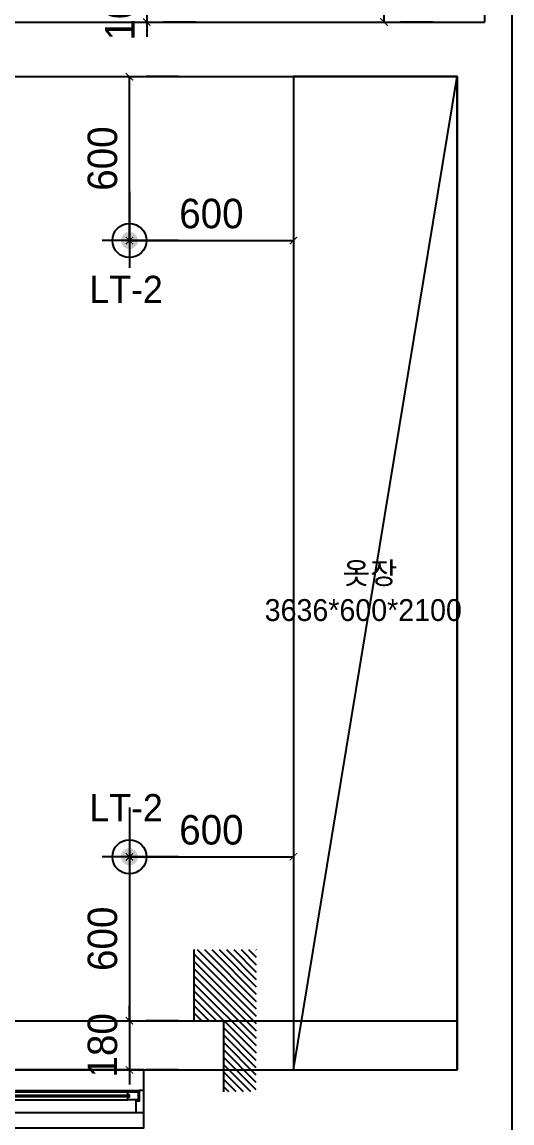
# Model space of a CAD drawing. Header units: inches. Extents: x 4138 to 127072, y -26315 to 43858.
# Drawn here: x 72876 to 74669, y 10683 to 14713 of the extents above; entities that cross this region are included whole.
import ezdxf
from ezdxf.enums import TextEntityAlignment as Align

# ---------------------------------------------------------------- set-up
doc = ezdxf.new("R2010")
doc.units = ezdxf.units.IN
doc.header["$LTSCALE"] = 50
doc.header["$MEASUREMENT"] = 0
for name, color, linetype in [('0-LINE', 7, 'Continuous'), ('02-WAL', 2, 'Continuous'), ('04-WIN', 4, 'Continuous'), ('04_FUR', 6, 'Continuous'), ('06-FUR', 6, 'Continuous'), ('06-LIGHT', 4, 'Continuous'), ('07-DIM', 5, 'Continuous'), ('설비', 7, 'Continuous')]:
    doc.layers.add(name, color=color, linetype=linetype)
doc.styles.add('YOURNAME', font='HY울릉도M.TTF')
doc.styles.add('코레일둥고', font='Korail_Round_Gothic_Medium.ttf')
doc.dimstyles.new('YOURNAME-60', dxfattribs={"dimscale": 60, "dimtxt": 1.8, "dimasz": 0.9, "dimexe": 1, "dimexo": 3, "dimgap": 0.7, "dimtad": 1, "dimdec": 0, "dimzin": 0, "dimdsep": 46, "dimtxsty": 'YOURNAME', "dimblk": 'ARCHTICK', "dimcen": 0, "dimclrd": 1, "dimclre": 1, "dimclrt": 7, "dimadec": 0, "dimazin": 0, "dimtfac": 1, "dimtdec": 0, "dimtix": 1, "dimtmove": 2, "dimatfit": 3, "dimldrblk": 'ARCHTICK', "dimfxl": 1, "dimtolj": 1, "dimtzin": 0, "dimarcsym": 0})

# ---------------------------------------------------------------- blocks, each defined once
blk = doc.blocks.new('_ARCHTICK')
at = {"color": 0, "linetype": 'ByBlock', "const_width": 0.075}
blk.add_lwpolyline([(-0.25, -0.25), (0.25, 0.25)], dxfattribs=at)
blk = doc.blocks.new('*D183')
at = {"layer": '07-DIM', "color": 1, "lineweight": -2, "transparency": 16777216}
for p, q in [((73332.4, 14813), (73332.4, 14867)), ((73332.4, 14813), (73332.4, 14713)), ((73512.4, 14813), (73392.4, 14813)), ((73332.4, 14713), (73332.4, 14659)), ((73512.4, 14713), (73392.4, 14713))]:
    blk.add_line(p, q, dxfattribs=at)
at = {"layer": 'Defpoints', "color": 0, "transparency": 16777216}
for p in [(73332.4, 14813), (73332.4, 14713), (73332.4, 14713)]:
    blk.add_point(p, dxfattribs=at)
at = {"layer": '07-DIM', "color": 1, "lineweight": -2, "transparency": 16777216, "xscale": 54, "yscale": 54, "zscale": 54}
for p, rotation in [((73332.4, 14813), 270), ((73332.4, 14713), 90)]:
    blk.add_blockref('_ARCHTICK', p, dxfattribs=dict(at, rotation=rotation))
at = {"layer": '07-DIM', "color": 7, "transparency": 16777216, "insert": (73234.3, 14763), "char_height": 108, "attachment_point": 5, "rotation": 90, "style": 'YOURNAME'}
blk.add_mtext('\\A1;100', dxfattribs=at)
blk = doc.blocks.new('*D191')
at = {"layer": '07-DIM', "color": 1, "lineweight": -2, "transparency": 16777216}
for p, q in [((74200.4, 15313), (74200.4, 14713)), ((74380.4, 15313), (74260.4, 15313)), ((74380.4, 14713), (74260.4, 14713))]:
    blk.add_line(p, q, dxfattribs=at)
at = {"layer": 'Defpoints', "color": 0, "transparency": 16777216}
for p in [(74200.4, 15313), (74200.4, 14713), (74200.4, 14713)]:
    blk.add_point(p, dxfattribs=at)
at = {"layer": '07-DIM', "color": 1, "lineweight": -2, "transparency": 16777216, "xscale": 54, "yscale": 54, "zscale": 54}
for p, rotation in [((74200.4, 15313), 90), ((74200.4, 14713), 270)]:
    blk.add_blockref('_ARCHTICK', p, dxfattribs=dict(at, rotation=rotation))
at = {"layer": '07-DIM', "color": 7, "transparency": 16777216, "insert": (74102.2, 15013), "char_height": 108, "attachment_point": 5, "rotation": 90, "style": 'YOURNAME'}
blk.add_mtext('\\A1;600', dxfattribs=at)
blk = doc.blocks.new('hallogen')
h = blk.add_hatch(color=256)
h.dxf.hatch_style = 1
edge = h.paths.add_edge_path()
edge.add_arc((48591.7, 60854.3), 31.2, 0, 360, ccw=False)
at = {"color": 1, "linetype": 'Continuous'}
for p, q in [((48591.7, 60954.3), (48591.7, 60754.3)), ((48691.7, 60854.3), (48491.7, 60854.3))]:
    blk.add_line(p, q, dxfattribs=at)
at = {"color": 4, "linetype": 'Continuous'}
blk.add_circle((48591.7, 60854.3), 62.5, dxfattribs=at)
blk = doc.blocks.new('FLOOR')
at = {"layer": '02-WAL'}
for p, q in [((52924.7, 47114.3), (52924.7, 34986.3)), ((52824.7, 42274.3), (52824.7, 41074.3)), ((51084.7, 41074.3), (52824.7, 41074.3)), ((50724.7, 40874.3), (52724.7, 40874.3)), ((52724.7, 40874.3), (52724.7, 37238.3)), ((48495.7, 37238.3), (52724.7, 37238.3))]:
    blk.add_line(p, q, dxfattribs=at)
at = {"layer": '04-WIN'}
blk.add_line((51577.7, 37026.3), (51577.7, 37238.3), dxfattribs=at)
at = {"layer": '04-WIN', "linetype": 'Continuous'}
for p, q in [((48925.7, 37162.9), (51560.2, 37162.9)), ((49813.2, 37158.2), (51519, 37158.1)), ((49813.2, 37128.2), (51519, 37128.1)), ((48913.1, 37082.9), (51547.7, 37082.8))]:
    blk.add_line(p, q, dxfattribs=at)
at = {"layer": '04-WIN'}
blk.add_lwpolyline([(48895.7, 37026.3), (51577.7, 37026.3), (51577.7, 37238.3), (48895.7, 37238.3)], close=True, dxfattribs=at)
at = {"layer": '04-WIN', "linetype": 'Continuous'}
for points in [[(51577.7, 37153.9), (51577.7, 37162.9), (51560.2, 37162.9), (51560.2, 37123.9), (51547.7, 37123.9), (51547.7, 37082.8), (51577.7, 37082.8), (51577.7, 37091.9)], [(51519, 37148.9), (51516.2, 37147.5), (51515.7, 37146.5), (51515.2, 37145.1)], [(51519, 37137.3), (51516.2, 37138.7), (51515.7, 37139.7), (51515.2, 37141.1)]]:
    blk.add_lwpolyline(points, dxfattribs=at)
for points in [[(49809.7, 37141.2), (51522.5, 37141.1), (51522.5, 37145.1), (49809.7, 37145.2)], [(51519, 37148.1), (51519, 37158.1), (51557, 37158.1), (51557, 37128.1), (51519, 37128.1), (51519, 37138.1), (51524.5, 37139.9), (51524.5, 37146.3)]]:
    blk.add_lwpolyline(points, close=True, dxfattribs=at)
blk = doc.blocks.new('ERER')
at = {"layer": '04_FUR', "color": 8}
blk.add_lwpolyline([(77924.7, 18818.3), (78524.7, 18818.3), (78524.7, 22454.3), (77924.7, 22454.3), (77924.7, 18818.3), (78524.7, 22454.3)], dxfattribs=at)
blk.add_blockref('FLOOR', (25800, -18420))
at = {"layer": '06-FUR', "color": 8, "style": '코레일둥고'}
for s, p in [('옷장', (78105.1, 20596.9)), ('3636*600*2100', (77819.7, 20461.6))]:
    blk.add_text(s, height=80, dxfattribs=at).set_placement(p)
blk = doc.blocks.new('*D297')
at = {"layer": '06-LIGHT', "color": 1, "lineweight": -2, "transparency": 16777216}
for p, q in [((73268.9, 13913), (73268.9, 14513)), ((73448.9, 14513), (73328.9, 14513)), ((73448.9, 13913), (73328.9, 13913))]:
    blk.add_line(p, q, dxfattribs=at)
at = {"layer": 'Defpoints', "color": 0, "transparency": 16777216}
for p in [(73268.9, 14513), (73268.9, 14513), (73268.9, 13913)]:
    blk.add_point(p, dxfattribs=at)
at = {"layer": '06-LIGHT', "color": 1, "lineweight": -2, "transparency": 16777216, "xscale": 54, "yscale": 54, "zscale": 54}
for p, rotation in [((73268.9, 14513), 90), ((73268.9, 13913), 270)]:
    blk.add_blockref('_ARCHTICK', p, dxfattribs=dict(at, rotation=rotation))
at = {"layer": '06-LIGHT', "color": 7, "transparency": 16777216, "insert": (73170.7, 14213), "char_height": 108, "attachment_point": 5, "rotation": 90, "style": 'YOURNAME'}
blk.add_mtext('\\A1;600', dxfattribs=at)
blk = doc.blocks.new('*D298')
at = {"layer": '06-LIGHT', "color": 1, "lineweight": -2, "transparency": 16777216}
for p, q in [((73268.9, 14093), (73268.9, 13973)), ((73868.9, 14093), (73868.9, 13973)), ((73268.9, 13913), (73868.9, 13913))]:
    blk.add_line(p, q, dxfattribs=at)
at = {"layer": 'Defpoints', "color": 0, "transparency": 16777216}
for p in [(73268.9, 13913), (73868.9, 13913), (73868.9, 13913)]:
    blk.add_point(p, dxfattribs=at)
at = {"layer": '06-LIGHT', "color": 1, "lineweight": -2, "transparency": 16777216, "xscale": 54, "yscale": 54, "zscale": 54, "rotation": 180}
blk.add_blockref('_ARCHTICK', (73268.9, 13913), dxfattribs=at)
at = {"layer": '06-LIGHT', "color": 1, "lineweight": -2, "transparency": 16777216, "xscale": 54, "yscale": 54, "zscale": 54}
blk.add_blockref('_ARCHTICK', (73868.9, 13913), dxfattribs=at)
at = {"layer": '06-LIGHT', "color": 7, "transparency": 16777216, "insert": (73568.9, 14011.2), "char_height": 108, "attachment_point": 5, "style": 'YOURNAME'}
blk.add_mtext('\\A1;600', dxfattribs=at)
blk = doc.blocks.new('*D300')
at = {"layer": '06-LIGHT', "color": 1, "lineweight": -2, "transparency": 16777216}
for p, q in [((73268.9, 11837), (73268.9, 11717)), ((73868.9, 11837), (73868.9, 11717)), ((73268.9, 11657), (73868.9, 11657))]:
    blk.add_line(p, q, dxfattribs=at)
at = {"layer": 'Defpoints', "color": 0, "transparency": 16777216}
for p in [(73268.9, 11657), (73868.9, 11657), (73868.9, 11657)]:
    blk.add_point(p, dxfattribs=at)
at = {"layer": '06-LIGHT', "color": 1, "lineweight": -2, "transparency": 16777216, "xscale": 54, "yscale": 54, "zscale": 54, "rotation": 180}
blk.add_blockref('_ARCHTICK', (73268.9, 11657), dxfattribs=at)
at = {"layer": '06-LIGHT', "color": 1, "lineweight": -2, "transparency": 16777216, "xscale": 54, "yscale": 54, "zscale": 54}
blk.add_blockref('_ARCHTICK', (73868.9, 11657), dxfattribs=at)
at = {"layer": '06-LIGHT', "color": 7, "transparency": 16777216, "insert": (73568.9, 11755.2), "char_height": 108, "attachment_point": 5, "style": 'YOURNAME'}
blk.add_mtext('\\A1;600', dxfattribs=at)
blk = doc.blocks.new('*D301')
at = {"layer": '06-LIGHT', "color": 1, "lineweight": -2, "transparency": 16777216}
for p, q in [((73268.9, 11657), (73268.9, 11057)), ((73448.9, 11657), (73328.9, 11657)), ((73448.9, 11057), (73328.9, 11057))]:
    blk.add_line(p, q, dxfattribs=at)
at = {"layer": 'Defpoints', "color": 0, "transparency": 16777216}
for p in [(73268.9, 11657), (73268.9, 11057), (73268.9, 11057)]:
    blk.add_point(p, dxfattribs=at)
at = {"layer": '06-LIGHT', "color": 1, "lineweight": -2, "transparency": 16777216, "xscale": 54, "yscale": 54, "zscale": 54}
for p, rotation in [((73268.9, 11657), 90), ((73268.9, 11057), 270)]:
    blk.add_blockref('_ARCHTICK', p, dxfattribs=dict(at, rotation=rotation))
at = {"layer": '06-LIGHT', "color": 7, "transparency": 16777216, "insert": (73170.7, 11357), "char_height": 108, "attachment_point": 5, "rotation": 90, "style": 'YOURNAME'}
blk.add_mtext('\\A1;600', dxfattribs=at)
blk = doc.blocks.new('*D302')
at = {"layer": '06-LIGHT', "color": 1, "lineweight": -2, "transparency": 16777216}
for p, q in [((73268.9, 11057), (73268.9, 11111)), ((73268.9, 11057), (73268.9, 10877)), ((73448.9, 11057), (73328.9, 11057)), ((73268.9, 10877), (73268.9, 10823)), ((73448.9, 10877), (73328.9, 10877))]:
    blk.add_line(p, q, dxfattribs=at)
at = {"layer": 'Defpoints', "color": 0, "transparency": 16777216}
for p in [(73268.9, 11057), (73268.9, 10877), (73268.9, 10877)]:
    blk.add_point(p, dxfattribs=at)
at = {"layer": '06-LIGHT', "color": 1, "lineweight": -2, "transparency": 16777216, "xscale": 54, "yscale": 54, "zscale": 54}
for p, rotation in [((73268.9, 11057), 270), ((73268.9, 10877), 90)]:
    blk.add_blockref('_ARCHTICK', p, dxfattribs=dict(at, rotation=rotation))
at = {"layer": '06-LIGHT', "color": 7, "transparency": 16777216, "insert": (73170.7, 10967), "char_height": 108, "attachment_point": 5, "rotation": 90, "style": 'YOURNAME'}
blk.add_mtext('\\A1;180', dxfattribs=at)

msp = doc.modelspace()

# ---------------------------------------------------------------- hatches: boundary and pattern name
h = msp.add_hatch()
h.set_pattern_fill('ANSI31', color=8, scale=6, angle=270)
h.set_pattern_definition([(315, (266486.143, -159534.189), (13.4703842, 13.4703842), [])])
h.paths.add_polyline_path([(73505.1, 11317.2), (73505.1, 11057), (73613.1, 11057), (73613.1, 10796.7), (73733.1, 10796.7), (73733.1, 11317.2)])

# ---------------------------------------------------------------- linework, layer by layer
at = {"layer": '06-LIGHT'}
msp.add_line((70468.9, 11057), (74468.9, 11057), dxfattribs=at)
msp.add_lwpolyline([(73505.1, 11317.2), (73505.1, 11057), (73613.1, 11057), (73613.1, 10796.7)], dxfattribs=at)

# ---------------------------------------------------------------- block references
at = {"layer": '0-LINE'}
msp.add_blockref('ERER', (-4055.8, -7941.3), dxfattribs=at)
at = {"layer": '06-LIGHT'}
for p in [(24677.2, -46941.3), (24677.2, -49197.3)]:
    msp.add_blockref('hallogen', p, dxfattribs=at)

# ---------------------------------------------------------------- texts
at = {"layer": '설비', "color": 30, "style": '코레일둥고'}
for p in [(73122, 13784), (73122, 11886.7)]:
    msp.add_text('LT-2', height=100, dxfattribs=at).set_placement(p, align=Align.TOP_LEFT)

# ---------------------------------------------------------------- dimensions: what is measured, and where the dimension line sits
at = {"layer": '06-LIGHT'}
for base, p1, p2, picture, middle in [((73268.9, 14513), (73268.9, 13913), (73268.9, 14513), '*D297', (73170.7, 14213)), ((73268.9, 11057), (73268.9, 11657), (73268.9, 11057), '*D301', (73170.7, 11357)), ((73268.9, 10877), (73268.9, 11057), (73268.9, 10877), '*D302', (73170.7, 10967))]:
    dim = msp.add_linear_dim(base=base, p1=p1, p2=p2, angle=90, dimstyle='YOURNAME-60', override={"dimfxl": 1.25}, dxfattribs=at)
    dim.commit()
    dim.dimension.update_dxf_attribs({"geometry": picture, "text_midpoint": middle})
for base, p1, p2, picture, middle in [((73868.9, 13913), (73268.9, 13913), (73868.9, 13913), '*D298', (73568.9, 14011.2)), ((73868.9, 11657), (73268.9, 11657), (73868.9, 11657), '*D300', (73568.9, 11755.2))]:
    dim = msp.add_linear_dim(base=base, p1=p1, p2=p2, dimstyle='YOURNAME-60', override={"dimfxl": 1.25}, dxfattribs=at)
    dim.commit()
    dim.dimension.update_dxf_attribs({"geometry": picture, "text_midpoint": middle})
at = {"layer": '07-DIM'}
for base, p1, p2, angle, picture, middle in [((74200.4, 14713), (74200.4, 15313), (74200.4, 14713), 90, '*D191', (74102.2, 15013)), ((73332.4, 14713), (73332.4, 14813), (73332.4, 14713), 270, '*D183', (73234.3, 14763))]:
    dim = msp.add_linear_dim(base=base, p1=p1, p2=p2, angle=angle, dimstyle='YOURNAME-60', dxfattribs=at)
    dim.commit()
    dim.dimension.update_dxf_attribs({"geometry": picture, "text_midpoint": middle})

doc.saveas('drawing.dxf')
